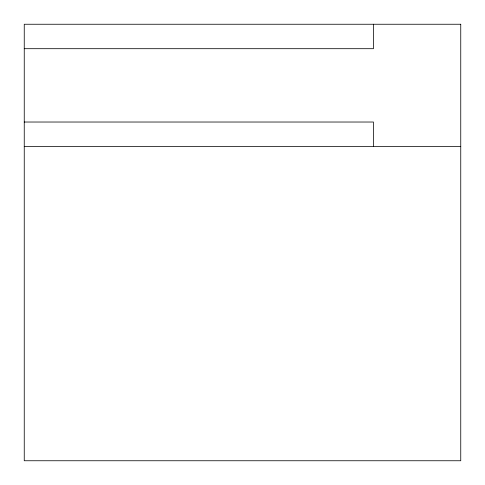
<?xml version="1.0" encoding="UTF-8"?>
<svg xmlns="http://www.w3.org/2000/svg" width="485" height="485" viewBox="0 0 485 485"><rect width="100%" height="100%" fill="white"/><g stroke="black" fill="none" stroke-linecap="round" stroke-linejoin="round"><path stroke-width="0.73" d="M24.25 48.694L373.45 48.694L373.45 24.25M24.25 122.026L373.45 122.026L373.45 146.47M24.25 146.47L460.75 146.47M460.75 24.25L24.25 24.25L24.25 460.75L460.75 460.75L460.75 24.25"/></g></svg>
